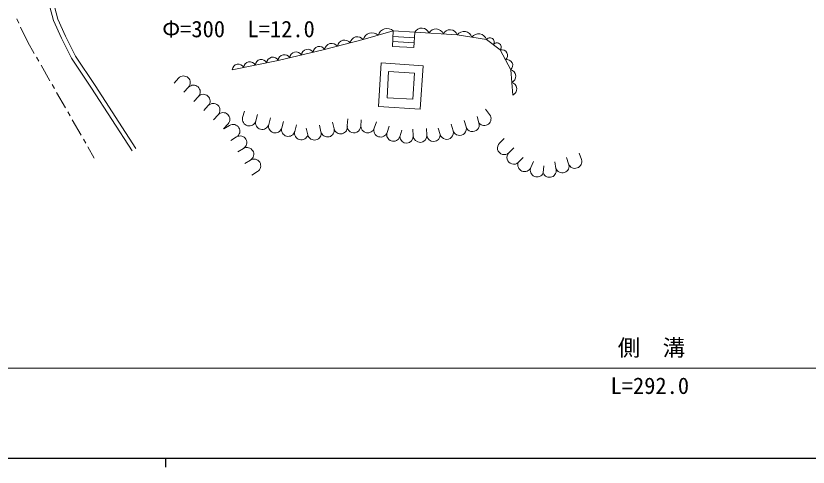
# Model space of a CAD drawing. Units: millimetres at full size, sheet at 1:1000; details may follow other scales. Extents: x 40000 to 680000, y 20000 to 380000.
# Drawn here: x 151357 to 239480, y 204000 to 254227 of the extents above; entities that cross this region are included whole.
import ezdxf
from ezdxf.enums import TextEntityAlignment as Align

# ---------------------------------------------------------------- set-up
doc = ezdxf.new("R2010")
doc.units = ezdxf.units.MM
doc.header["$LTSCALE"] = 1000
for name, color, linetype, lineweight in [('M-BGD', 7, 'Continuous', 13), ('M-STR-HTXT', 7, 'Continuous', 13), ('M-TTL-BAND', 7, 'Continuous', 25)]:
    doc.layers.add(name, color=color, linetype=linetype, lineweight=lineweight)
doc.styles.add('ＭＳ ゴシック', font='')
doc.styles.get('ＭＳ ゴシック').set_extended_font_data('MS Gothic')

msp = doc.modelspace()

# ---------------------------------------------------------------- linework, layer by layer
at = {"layer": 'M-BGD'}
for p, q in [((151456, 253878), (151672, 253427)), ((151888, 252976), (152701, 251279)), ((193246, 250832), (193340, 252546)), ((195734, 252414), (193340, 252546)), ((195640, 250701), (195734, 252414)), ((152701, 251279), (153409, 250044)), ((195670, 251241), (193276, 251372)), ((195700, 251793), (193306, 251924)), ((195640, 250701), (193246, 250832)), ((153658, 249611), (153906, 249177)), ((154155, 248743), (155150, 247008)), ((169459, 247295), (168949, 246745)), ((155399, 246574), (155647, 246140)), ((170560, 246276), (170050, 245726)), ((155896, 245707), (156891, 243972)), ((171660, 245257), (171151, 244707)), ((172761, 244238), (172251, 243688)), ((157139, 243538), (157388, 243104)), ((176584, 242910), (176776, 243635)), ((178033, 242525), (178226, 243250)), ((204051, 243234), (203589, 243824)), ((157637, 242670), (158632, 240935)), ((173862, 243219), (173352, 242669)), ((179483, 242140), (179676, 242865)), ((180933, 241755), (181125, 242480)), ((186754, 241669), (186583, 242399)), ((188214, 242011), (188270, 242759)), ((189710, 241899), (189766, 242646)), ((191220, 241726), (191458, 242438)), ((201433, 241877), (201218, 242596)), ((202870, 242309), (202654, 243027)), ((174962, 242200), (174453, 241650)), ((175137, 242038), (174495, 241651)), ((182383, 241370), (182575, 242095)), ((183833, 240985), (183662, 241715)), ((185293, 241327), (185122, 242057)), ((192643, 241252), (192881, 241963)), ((194066, 240778), (194304, 241489)), ((195564, 240857), (195525, 241605)), ((197062, 240936), (197023, 241685)), ((198560, 241015), (198344, 241733)), ((199997, 241446), (199781, 242164)), ((175911, 240753), (175268, 240366)), ((205143, 240063), (205677, 240590)), ((158880, 240501), (159129, 240068)), ((159378, 239634), (160085, 238400)), ((176684, 239467), (176041, 239081)), ((206198, 238996), (206731, 239524)), ((214256, 238254), (214006, 238961)), ((177457, 238182), (176815, 237796)), ((207252, 237930), (207786, 238457)), ((208633, 237342), (208926, 238032)), ((211427, 237254), (211323, 237969)), ((212841, 237754), (212591, 238461)), ((210013, 236755), (210085, 237520)), ((178231, 236897), (177588, 236510))]:
    msp.add_line(p, q, dxfattribs=at)
for points in [[(153301, 266581), (154471, 262209), (154921, 260485), (155269, 259351), (155148, 255217), (155539, 253693), (156420, 251734), (157564, 249504), (159754, 246182), (164294, 239200)], [(153977, 266762), (155148, 262388), (155606, 260632), (155809, 259437), (155650, 255271), (156013, 253859), (156871, 251951), (157997, 249757), (160172, 246456), (164713, 239473)], [(193340, 252546), (189982, 251587), (185705, 250465), (180541, 249250), (175424, 248222)], [(206628, 245410), (206394, 248229), (205241, 250442), (203699, 251579), (200458, 252124), (195734, 252414)]]:
    msp.add_lwpolyline(points, dxfattribs=at)
for points in [[(191678, 244143), (196320, 243831), (196645, 248671), (192003, 248982)], [(192810, 248027), (195687, 247861), (195518, 244940), (192641, 245107)]]:
    msp.add_lwpolyline(points, close=True, dxfattribs=at)
for centre, radius, start, end in [((190962, 251334), 1012, 46.34326, 165.53876), ((192641, 251813), 1012, 46.34326, 165.53876), ((196498, 251994), 872, 21.75483, 151.21666), ((198073, 251897), 872, 21.75483, 151.21666), ((199648, 251801), 872, 21.75483, 151.21666), ((201198, 251569), 925, 17.79395, 143.10277), ((202818, 251296), 925, 17.79395, 143.10277), ((186492, 250369), 793, 36.37713, 173.0175), ((187918, 250742), 793, 36.37713, 173.0175), ((189343, 251116), 793, 36.37713, 173.0175), ((204096, 251311), 480, 321.14521, 146.04661), ((204868, 250742), 480, 321.14521, 146.04661), ((183812, 249825), 690, 29.21107, 177.26997), ((185103, 250128), 690, 29.21107, 177.26997), ((205406, 249824), 639, 310.08303, 104.96742), ((179936, 248949), 676, 26.43386, 176.28661), ((181230, 249217), 690, 29.21107, 177.26997), ((182521, 249521), 690, 29.21107, 177.26997), ((176098, 248178), 676, 26.43386, 176.28661), ((177377, 248435), 676, 26.43386, 176.28661), ((178657, 248692), 676, 26.43386, 176.28661), ((205982, 248718), 639, 310.08303, 104.96742), ((206203, 247504), 750, 294.22716, 75.24773), ((170009, 246786), 750, 317.2026, 137.2026), ((206320, 246094), 750, 294.22716, 75.24773), ((171110, 245767), 750, 317.2026, 137.2026), ((172211, 244748), 750, 317.2026, 137.2026), ((173311, 243729), 750, 317.2026, 137.2026), ((174412, 242709), 750, 317.2026, 137.2026), ((203460, 242771), 750, 218.06235, 38.06235), ((177309, 242717), 750, 165.13067, 345.13067), ((178758, 242332), 750, 165.13067, 345.13067), ((175524, 241395), 750, 301.03826, 121.03826), ((180208, 241947), 750, 165.13067, 345.13067), ((181658, 241562), 750, 165.13067, 345.13067), ((186023, 241498), 750, 193.17986, 13.17986), ((187484, 241840), 750, 193.17986, 13.17986), ((188962, 241955), 750, 175.69824, 355.69824), ((190486, 241979), 777, 177.63818, 341.00416), ((191932, 241489), 750, 161.56505, 341.56505), ((200715, 241662), 750, 196.71584, 16.71584), ((202152, 242093), 750, 196.71584, 16.71584), ((176297, 240110), 750, 301.03826, 121.03826), ((183108, 241177), 750, 165.13067, 345.13067), ((184563, 241156), 750, 193.17986, 13.17986), ((193355, 241015), 750, 161.56505, 341.56505), ((194815, 240817), 750, 183.01961, 3.01961), ((196313, 240896), 750, 183.01961, 3.01961), ((197811, 240975), 750, 183.01961, 3.01961), ((199278, 241230), 750, 196.71584, 16.71584), ((205671, 239530), 750, 134.67432, 314.67432), ((177071, 238825), 750, 301.03826, 121.03826), ((206725, 238463), 750, 134.67432, 314.67432), ((177844, 237540), 750, 301.03826, 121.03826), ((213549, 238004), 750, 199.46089, 19.46089), ((207943, 237636), 750, 156.93863, 336.93863), ((209323, 237048), 750, 156.93863, 336.93863), ((210720, 237004), 750, 199.46089, 19.46089), ((212134, 237504), 750, 199.46089, 19.46089)]:
    msp.add_arc(centre, radius, start, end, dxfattribs=at)
at = {"layer": 'M-STR-HTXT'}
msp.add_line((68739, 215000), (374793, 215000), dxfattribs=at)
at = {"layer": 'M-TTL-BAND'}
for p, q in [((40000, 205000), (579000, 205000)), ((168000, 205000), (168000, 204000))]:
    msp.add_line(p, q, dxfattribs=at)

# ---------------------------------------------------------------- texts
at = {"layer": 'M-STR-HTXT', "style": 'ＭＳ ゴシック'}
msp.add_text('Φ=300\u3000L=12.0', height=1833, dxfattribs=at).set_placement((167633, 251293), align=Align.BOTTOM_LEFT)
msp.add_text('側\u3000溝', height=1833, dxfattribs=at).set_placement((222047, 217294), align=Align.MIDDLE_CENTER)
msp.add_text('L=292.0', height=1833, dxfattribs=at).set_placement((221870, 211596), align=Align.BOTTOM_CENTER)

doc.saveas('drawing.dxf')
